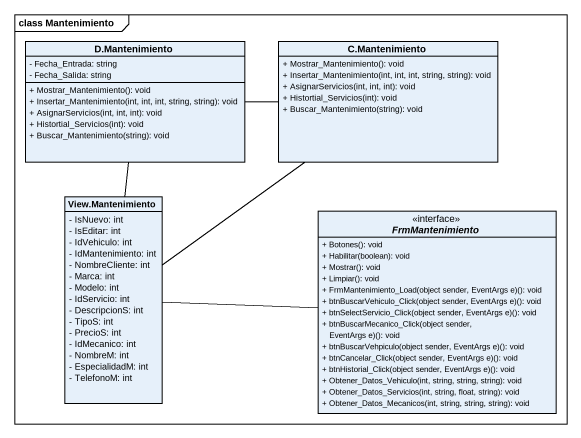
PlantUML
@startuml
mainframe class Mantenimiento
hide circle
hide empty members
skinparam classAttributeIconSize 0
class "D.Mantenimiento" as D_Mantenimiento {
  - Fecha_Entrada: string
  - Fecha_Salida: string
  + Mostrar_Mantenimiento(): void
  + Insertar_Mantenimiento(int, int, int, string, string): void
  + AsignarServicios(int, int, int): void
  + Histortial_Servicios(int): void
  + Buscar_Mantenimiento(string): void
}
class "C.Mantenimiento" as C_Mantenimiento {
  + Mostrar_Mantenimiento(): void
  + Insertar_Mantenimiento(int, int, int, string, string): void
  + AsignarServicios(int, int, int): void
  + Histortial_Servicios(int): void
  + Buscar_Mantenimiento(string): void
}
class "View.Mantenimiento" as View_Mantenimiento {
  - IsNuevo: int
  - IsEditar: int
  - IdVehiculo: int
  - IdMantenimiento: int
  - NombreCliente: int
  - Marca: int
  - Modelo: int
  - IdServicio: int
  - DescripcionS: int
  - TipoS: int
  - PrecioS: int
  - IdMecanico: int
  - NombreM: int
  - EspecialidadM: int
  - TelefonoM: int
}
interface FrmMantenimiento {
  + Botones(): void
  + Habilitar(boolean): void
  + Mostrar(): void
  + Limpiar(): void
  + FrmMantenimiento_Load(object sender, EventArgs e)(): void
  + btnBuscarVehiculo_Click(object sender, EventArgs e)(): void
  + btnSelectServicio_Click(object sender, EventArgs e)(): void
  + btnBuscarMecanico_Click(object sender, EventArgs e)(): void
  + btnBuscarVehpiculo(object sender, EventArgs e)(): void
  + btnCancelar_Click(object sender, EventArgs e)(): void
  + btnHistorial_Click(object sender, EventArgs e)(): void
  + Obtener_Datos_Vehiculo(int, string, string, string): void
  + Obtener_Datos_Servicios(int, string, float, string): void
  + Obtener_Datos_Mecanicos(int, string, string, string): void
}
D_Mantenimiento -right- C_Mantenimiento
View_Mantenimiento -up- D_Mantenimiento
View_Mantenimiento -up- C_Mantenimiento
View_Mantenimiento -right- FrmMantenimiento
@enduml
